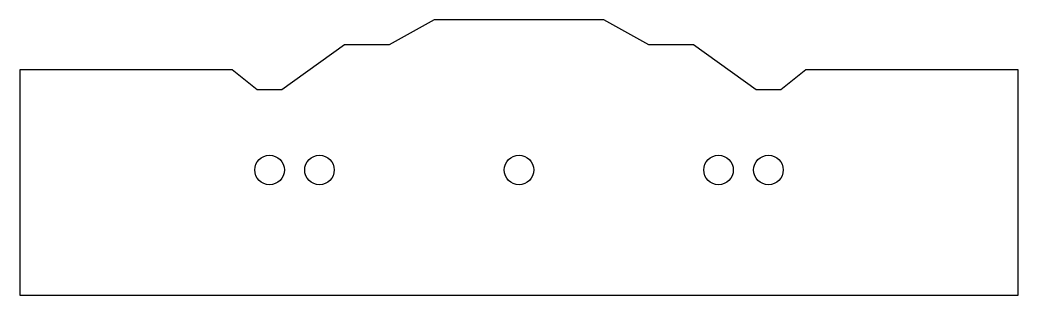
# Model space of a CAD drawing. Header units: millimetres. Extents: x -200 to 200, y -55 to 55.
import ezdxf

# ---------------------------------------------------------------- set-up
doc = ezdxf.new("R2010")
doc.units = ezdxf.units.MM
doc.layers.add('CUTOUTS', color=1, linetype='CONTINUOUS')
doc.layers.add('PERIMETER', color=5, linetype='CONTINUOUS')

msp = doc.modelspace()

# ---------------------------------------------------------------- linework, layer by layer
at = {"layer": 'CUTOUTS'}
for centre, radius in [((-100, -5), 5.93), ((-80, -5), 5.93), ((0, -5), 5.92), ((80, -5), 5.92), ((100, -5), 5.93)]:
    msp.add_circle(centre, radius, dxfattribs=at)
at = {"layer": 'PERIMETER'}
for p, q in [((-34.02, 55.07), (-52.02, 45.07)), ((34.02, 55.07), (-34.02, 55.07)), ((52.02, 45.07), (34.02, 55.07)), ((-70.02, 45.07), (-95.02, 27.07)), ((-52.02, 45.07), (-70.02, 45.07)), ((70.02, 45.07), (52.02, 45.07)), ((95.02, 27.07), (70.02, 45.07)), ((-114.97, 35.07), (-200.07, 35.07)), ((-200.07, 35.07), (-200.07, -55.07)), ((-104.97, 27.07), (-114.97, 35.07)), ((114.97, 35.07), (104.97, 27.07)), ((200.07, 35.07), (114.97, 35.07)), ((200.07, -55.07), (200.07, 35.07)), ((-95.02, 27.07), (-104.97, 27.07)), ((104.97, 27.07), (95.02, 27.07)), ((-200.07, -55.07), (200.07, -55.07))]:
    msp.add_line(p, q, dxfattribs=at)

doc.saveas('drawing.dxf')
